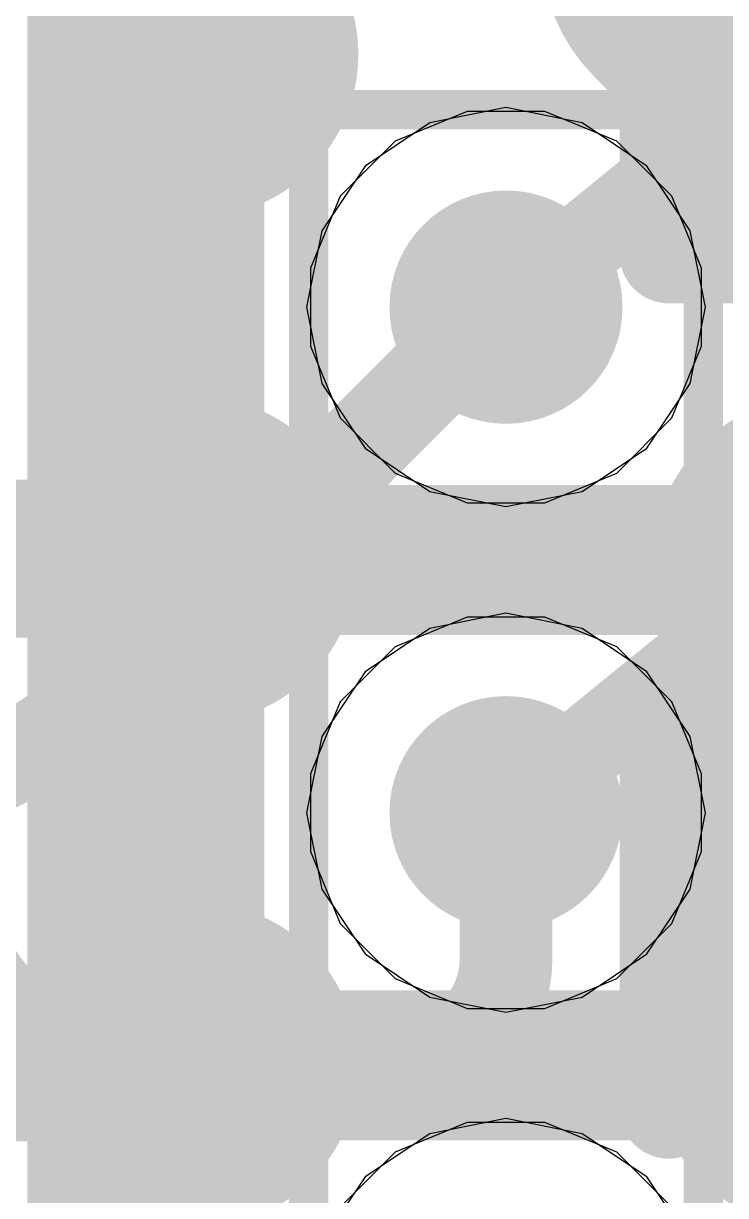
# Model space of a CAD drawing. Header units: inches. Extents: x -6 to 284, y -12 to 154.
# Drawn here: x 69.181 to 70.084, y 13.441 to 14.948 of the extents above; entities that cross this region are included whole.
import ezdxf

# ---------------------------------------------------------------- set-up
doc = ezdxf.new("R2010")
doc.units = ezdxf.units.IN
for name, color, linetype in [('Bottom Layer', 5, 'Continuous'), ('Bottom Overlay', 54, 'Continuous'), ('Bottom Solder', 6, 'Continuous'), ('Drill Drawing', 1, 'Continuous'), ('GND-1', 16, 'Continuous'), ('GND-2', 90, 'Continuous'), ('GND-3', 216, 'Continuous'), ('GND-4', 54, 'Continuous'), ('PWR-1', 156, 'Continuous'), ('PWR-2', 130, 'Continuous'), ('Signal L1', 76, 'Continuous'), ('Signal L2', 6, 'Continuous'), ('Top Layer', 1, 'Continuous'), ('Top Paste', 8, 'Continuous'), ('Top Solder', 216, 'Continuous'), ('Via Holes', 16, 'Continuous')]:
    doc.layers.add(name, color=color, linetype=linetype)

# ---------------------------------------------------------------- blocks, each defined once
blk = doc.blocks.new('C___0402_B_101')
at = {"layer": 'Bottom Solder'}
blk.add_hatch(color=6, dxfattribs=at).paths.add_polyline_path([(0.7584998799999999, 0.37749988), (0.7584998799999999, -0.37749988), (0.18130012, -0.37749988), (0.18130012, 0.37749988)])
at = {"layer": 'Bottom Overlay'}
for points in [[(0.7874, -0.4064, 0.127, 0.127, 0), (0.7874, 0.4064, 0.127, 0.127, 0)], [(0.7874, -0.4064, 0.127, 0.127, 0), (0.2794, -0.4064, 0.127, 0.127, 0)]]:
    blk.add_lwpolyline(points, format="xyseb", dxfattribs=at)
blk.add_lwpolyline([(0.7556499999999999, -0.4064, 0.0635, 0.0635, 1), (0.8191499999999999, -0.4064, 0.0635, 0.0635, 1)], format="xyseb", close=True, dxfattribs=at)
blk.add_lwpolyline([(0.7556499999999999, -0.4064, 0.0635, 0.0635, 1), (0.8191499999999999, -0.4064, 0.0635, 0.0635, 1)], format="xyseb", close=True, dxfattribs=at)
blk = doc.blocks.new('C___0402_B_102')
at = {"layer": 'Bottom Solder'}
blk.add_hatch(color=6, dxfattribs=at).paths.add_polyline_path([(-0.18130012, 0.37749988), (-0.18130012, -0.37749988), (-0.7584998799999999, -0.37749988), (-0.7584998799999999, 0.37749988)])
at = {"layer": 'Bottom Overlay'}
for points in [[(-0.7874, -0.4064, 0.127, 0.127, 0), (-0.7874, 0.4064, 0.127, 0.127, 0)], [(-0.2794, -0.4064, 0.127, 0.127, 0), (-0.7874, -0.4064, 0.127, 0.127, 0)]]:
    blk.add_lwpolyline(points, format="xyseb", dxfattribs=at)
for points in [[(-0.8191499999999999, -0.4064, 0.0635, 0.0635, 1), (-0.7556499999999999, -0.4064, 0.0635, 0.0635, 1)], [(-0.8191499999999999, -0.4064, 0.0635, 0.0635, 1), (-0.7556499999999999, -0.4064, 0.0635, 0.0635, 1)], [(-0.31115, -0.4064, 0.0635, 0.0635, 1), (-0.24765, -0.4064, 0.0635, 0.0635, 1)]]:
    blk.add_lwpolyline(points, format="xyseb", close=True, dxfattribs=at)
blk = doc.blocks.new('200_WFBGA__10_15__127')
at = {"layer": 'Top Layer'}
h = blk.add_hatch(color=1, dxfattribs=at)
edge = h.paths.add_edge_path()
edge.add_arc((-4.400042, 6.174994), 0.15999968, 0, 360)
h = blk.add_hatch(color=1, dxfattribs=at)
edge = h.paths.add_edge_path()
edge.add_arc((-3.599942, 6.174994), 0.15999968, 0, 360)
h = blk.add_hatch(color=1, dxfattribs=at)
edge = h.paths.add_edge_path()
edge.add_arc((-4.400042, 5.525008), 0.15999968, 0, 360)
h = blk.add_hatch(color=1, dxfattribs=at)
edge = h.paths.add_edge_path()
edge.add_arc((-3.599942, 5.525008), 0.15999968, 0, 360)
h = blk.add_hatch(color=1, dxfattribs=at)
edge = h.paths.add_edge_path()
edge.add_arc((-4.400042, 4.875022), 0.15999968, 0, 360)
h = blk.add_hatch(color=1, dxfattribs=at)
edge = h.paths.add_edge_path()
edge.add_arc((-3.599942, 4.875022), 0.15999968, 0, 360)
at = {"layer": 'Top Paste'}
h = blk.add_hatch(color=8, dxfattribs=at)
edge = h.paths.add_edge_path()
edge.add_arc((-4.400042, 6.174994), 0.15999968, 0, 360)
h = blk.add_hatch(color=8, dxfattribs=at)
edge = h.paths.add_edge_path()
edge.add_arc((-3.599942, 6.174994), 0.15999968, 0, 360)
h = blk.add_hatch(color=8, dxfattribs=at)
edge = h.paths.add_edge_path()
edge.add_arc((-4.400042, 5.525008), 0.15999968, 0, 360)
h = blk.add_hatch(color=8, dxfattribs=at)
edge = h.paths.add_edge_path()
edge.add_arc((-3.599942, 5.525008), 0.15999968, 0, 360)
h = blk.add_hatch(color=8, dxfattribs=at)
edge = h.paths.add_edge_path()
edge.add_arc((-4.400042, 4.875022), 0.15999968, 0, 360)
h = blk.add_hatch(color=8, dxfattribs=at)
edge = h.paths.add_edge_path()
edge.add_arc((-3.599942, 4.875022), 0.15999968, 0, 360)
at = {"layer": 'Top Solder'}
h = blk.add_hatch(color=216, dxfattribs=at)
edge = h.paths.add_edge_path()
edge.add_arc((-4.400042, 6.174994), 0.21001228, 0, 360)
h = blk.add_hatch(color=216, dxfattribs=at)
edge = h.paths.add_edge_path()
edge.add_arc((-3.599942, 6.174994), 0.21001228, 0, 360)
h = blk.add_hatch(color=216, dxfattribs=at)
edge = h.paths.add_edge_path()
edge.add_arc((-4.400042, 5.525008), 0.21001228, 0, 360)
h = blk.add_hatch(color=216, dxfattribs=at)
edge = h.paths.add_edge_path()
edge.add_arc((-3.599942, 5.525008), 0.21001228, 0, 360)
h = blk.add_hatch(color=216, dxfattribs=at)
edge = h.paths.add_edge_path()
edge.add_arc((-4.400042, 4.875022), 0.21001228, 0, 360)
h = blk.add_hatch(color=216, dxfattribs=at)
edge = h.paths.add_edge_path()
edge.add_arc((-3.599942, 4.875022), 0.21001228, 0, 360)

msp = doc.modelspace()

# ---------------------------------------------------------------- hatches: boundary and pattern name
at = {"layer": 'Bottom Layer'}
h = msp.add_hatch(color=5, dxfattribs=at)
edge = h.paths.add_edge_path()
edge.add_arc((69.80183652, 14.58319156), 0.1499997, 0, 360)
h = msp.add_hatch(color=5, dxfattribs=at)
edge = h.paths.add_edge_path()
edge.add_arc((69.80183143999999, 13.93300744), 0.1499997, 0, 360)
at = {"layer": 'GND-1'}
h = msp.add_hatch(color=16, dxfattribs=at)
edge = h.paths.add_edge_path()
edge.add_arc((69.80183652, 14.58319156), 0.1499997, 0, 360)
h = msp.add_hatch(color=16, dxfattribs=at)
edge = h.paths.add_edge_path()
edge.add_arc((69.80183143999999, 13.93300744), 0.1499997, 0, 360)
at = {"layer": 'GND-2'}
h = msp.add_hatch(color=90, dxfattribs=at)
edge = h.paths.add_edge_path()
edge.add_arc((69.80183652, 14.58319156), 0.1499997, 0, 360)
h = msp.add_hatch(color=90, dxfattribs=at)
edge = h.paths.add_edge_path()
edge.add_arc((69.80183143999999, 13.93300744), 0.1499997, 0, 360)
at = {"layer": 'GND-3'}
h = msp.add_hatch(color=216, dxfattribs=at)
edge = h.paths.add_edge_path()
edge.add_arc((69.80183652, 14.58319156), 0.1499997, 0, 360)
h = msp.add_hatch(color=216, dxfattribs=at)
edge = h.paths.add_edge_path()
edge.add_arc((69.80183143999999, 13.93300744), 0.1499997, 0, 360)
at = {"layer": 'GND-4'}
h = msp.add_hatch(color=54, dxfattribs=at)
edge = h.paths.add_edge_path()
edge.add_arc((69.80183652, 14.58319156), 0.1499997, 0, 360)
h = msp.add_hatch(color=54, dxfattribs=at)
edge = h.paths.add_edge_path()
edge.add_arc((69.80183143999999, 13.93300744), 0.1499997, 0, 360)
at = {"layer": 'PWR-1'}
h = msp.add_hatch(color=156, dxfattribs=at)
edge = h.paths.add_edge_path()
edge.add_arc((69.80183652, 14.58319156), 0.1499997, 0, 360)
h = msp.add_hatch(color=156, dxfattribs=at)
edge = h.paths.add_edge_path()
edge.add_arc((69.80183143999999, 13.93300744), 0.1499997, 0, 360)
at = {"layer": 'PWR-2'}
h = msp.add_hatch(color=130, dxfattribs=at)
edge = h.paths.add_edge_path()
edge.add_arc((69.80183652, 14.58319156), 0.1499997, 0, 360)
h = msp.add_hatch(color=130, dxfattribs=at)
edge = h.paths.add_edge_path()
edge.add_arc((69.80183143999999, 13.93300744), 0.1499997, 0, 360)
at = {"layer": 'Signal L1'}
h = msp.add_hatch(color=76, dxfattribs=at)
edge = h.paths.add_edge_path()
edge.add_arc((69.80183652, 14.58319156), 0.1499997, 0, 360)
h = msp.add_hatch(color=76, dxfattribs=at)
edge = h.paths.add_edge_path()
edge.add_arc((69.80183143999999, 13.93300744), 0.1499997, 0, 360)
at = {"layer": 'Signal L2'}
h = msp.add_hatch(color=6, dxfattribs=at)
edge = h.paths.add_edge_path()
edge.add_arc((69.80183652, 14.58319156), 0.1499997, 0, 360)
h = msp.add_hatch(color=6, dxfattribs=at)
edge = h.paths.add_edge_path()
edge.add_arc((69.80183143999999, 13.93300744), 0.1499997, 0, 360)
at = {"layer": 'Top Layer'}
h = msp.add_hatch(color=1, dxfattribs=at)
edge = h.paths.add_edge_path()
edge.add_arc((69.80183652, 14.58319156), 0.1499997, 0, 360)
h = msp.add_hatch(color=1, dxfattribs=at)
edge = h.paths.add_edge_path()
edge.add_arc((69.80183143999999, 13.93300744), 0.1499997, 0, 360)
at = {"layer": 'Via Holes'}
h = msp.add_hatch(color=7, dxfattribs=at)
edge = h.paths.add_edge_path()
edge.add_arc((69.80183652, 14.58319156), 0.07499858, 0, 360)
h = msp.add_hatch(color=7, dxfattribs=at)
edge = h.paths.add_edge_path()
edge.add_arc((69.80183143999999, 13.93300744), 0.07499858, 0, 360)

# ---------------------------------------------------------------- linework, layer by layer
at = {"layer": 'Bottom Layer'}
msp.add_lwpolyline([(69.33833732, 12.79977374, 0.3048, 0.3048, 0), (69.33833732, 15.811627, 0.3048, 0.3048, 0)], format="xyseb", dxfattribs=at)
at = {"layer": 'Drill Drawing'}
for points in [[(69.54783652, 14.83719156, 0.0508, 0.0508, 0), (70.05583652, 14.83719156, 0.0508, 0.0508, 0)], [(69.54783652, 14.32919156, 0.0508, 0.0508, 0), (69.54783652, 14.83719156, 0.0508, 0.0508, 0)], [(70.05583652, 14.32919156, 0.0508, 0.0508, 0), (70.05583652, 14.83719156, 0.0508, 0.0508, 0)], [(69.54783652, 14.32919156, 0.0508, 0.0508, 0), (70.05583652, 14.32919156, 0.0508, 0.0508, 0)], [(69.54783144, 14.18700744, 0.0508, 0.0508, 0), (70.05583143999999, 14.18700744, 0.0508, 0.0508, 0)], [(69.54783144, 13.67900744, 0.0508, 0.0508, 0), (69.54783144, 14.18700744, 0.0508, 0.0508, 0)], [(70.05583143999999, 13.67900744, 0.0508, 0.0508, 0), (70.05583143999999, 14.18700744, 0.0508, 0.0508, 0)], [(69.54783144, 13.67900744, 0.0508, 0.0508, 0), (70.05583143999999, 13.67900744, 0.0508, 0.0508, 0)], [(69.54783652, 13.53718908, 0.0508, 0.0508, 0), (70.05583652, 13.53718908, 0.0508, 0.0508, 0)], [(69.54783652, 13.02918908, 0.0508, 0.0508, 0), (69.54783652, 13.53718908, 0.0508, 0.0508, 0)], [(70.05583652, 13.02918908, 0.0508, 0.0508, 0), (70.05583652, 13.53718908, 0.0508, 0.0508, 0)]]:
    msp.add_lwpolyline(points, format="xyseb", dxfattribs=at)
for points in [[(69.53513652, 14.83719156, 0.0254, 0.0254, 1), (69.56053652, 14.83719156, 0.0254, 0.0254, 1)], [(69.53513652, 14.83719156, 0.0254, 0.0254, 1), (69.56053652, 14.83719156, 0.0254, 0.0254, 1)], [(70.04313651999999, 14.83719156, 0.0254, 0.0254, 1), (70.06853652, 14.83719156, 0.0254, 0.0254, 1)], [(70.04313651999999, 14.83719156, 0.0254, 0.0254, 1), (70.06853652, 14.83719156, 0.0254, 0.0254, 1)], [(69.53513652, 14.32919156, 0.0254, 0.0254, 1), (69.56053652, 14.32919156, 0.0254, 0.0254, 1)], [(69.53513652, 14.32919156, 0.0254, 0.0254, 1), (69.56053652, 14.32919156, 0.0254, 0.0254, 1)], [(70.04313651999999, 14.32919156, 0.0254, 0.0254, 1), (70.06853652, 14.32919156, 0.0254, 0.0254, 1)], [(70.04313651999999, 14.32919156, 0.0254, 0.0254, 1), (70.06853652, 14.32919156, 0.0254, 0.0254, 1)], [(69.53513144, 14.18700744, 0.0254, 0.0254, 1), (69.56053143999999, 14.18700744, 0.0254, 0.0254, 1)], [(69.53513144, 14.18700744, 0.0254, 0.0254, 1), (69.56053143999999, 14.18700744, 0.0254, 0.0254, 1)], [(70.04313144, 14.18700744, 0.0254, 0.0254, 1), (70.06853143999999, 14.18700744, 0.0254, 0.0254, 1)], [(70.04313144, 14.18700744, 0.0254, 0.0254, 1), (70.06853143999999, 14.18700744, 0.0254, 0.0254, 1)], [(69.53513144, 13.67900744, 0.0254, 0.0254, 1), (69.56053143999999, 13.67900744, 0.0254, 0.0254, 1)], [(69.53513144, 13.67900744, 0.0254, 0.0254, 1), (69.56053143999999, 13.67900744, 0.0254, 0.0254, 1)], [(70.04313144, 13.67900744, 0.0254, 0.0254, 1), (70.06853143999999, 13.67900744, 0.0254, 0.0254, 1)], [(70.04313144, 13.67900744, 0.0254, 0.0254, 1), (70.06853143999999, 13.67900744, 0.0254, 0.0254, 1)], [(69.53513652, 13.53718908, 0.0254, 0.0254, 1), (69.56053652, 13.53718908, 0.0254, 0.0254, 1)], [(69.53513652, 13.53718908, 0.0254, 0.0254, 1), (69.56053652, 13.53718908, 0.0254, 0.0254, 1)], [(70.04313651999999, 13.53718908, 0.0254, 0.0254, 1), (70.06853652, 13.53718908, 0.0254, 0.0254, 1)], [(70.04313651999999, 13.53718908, 0.0254, 0.0254, 1), (70.06853652, 13.53718908, 0.0254, 0.0254, 1)]]:
    msp.add_lwpolyline(points, format="xyseb", close=True, dxfattribs=at)
at = {"layer": 'GND-1'}
for p, q in [((69.7517909, 14.83479126), (69.65931712, 14.79648806)), ((69.85188214, 14.83479126), (69.7517909, 14.83479126)), ((69.94435591999999, 14.79648806), (69.85188214, 14.83479126)), ((69.65931712, 14.79648806), (69.58854002, 14.72571096)), ((70.01513302, 14.72571096), (69.94435591999999, 14.79648806)), ((69.58854002, 14.72571096), (69.55023682, 14.63323718)), ((70.05343622, 14.63323718), (70.01513302, 14.72571096)), ((69.55023682, 14.63323718), (69.55023682, 14.53314594)), ((70.05343622, 14.53314594), (70.05343622, 14.63323718)), ((69.55023682, 14.53314594), (69.58854002, 14.44067216)), ((70.01513302, 14.44067216), (70.05343622, 14.53314594)), ((69.58854002, 14.44067216), (69.65931712, 14.36989506)), ((69.94435591999999, 14.36989506), (70.01513302, 14.44067216)), ((69.65931712, 14.36989506), (69.7517909, 14.33159186)), ((69.85188214, 14.33159186), (69.94435591999999, 14.36989506)), ((69.7517909, 14.33159186), (69.85188214, 14.33159186)), ((69.75178582, 14.18460714), (69.65931203999999, 14.14630394)), ((69.85187705999999, 14.18460714), (69.75178582, 14.18460714)), ((69.94435084, 14.14630394), (69.85187705999999, 14.18460714)), ((69.65931203999999, 14.14630394), (69.58853493999999, 14.07552684)), ((70.01512794, 14.07552684), (69.94435084, 14.14630394)), ((69.58853493999999, 14.07552684), (69.55023174, 13.98305306)), ((70.05343114, 13.98305306), (70.01512794, 14.07552684)), ((69.55023174, 13.98305306), (69.55023174, 13.88296182)), ((70.05343114, 13.88296182), (70.05343114, 13.98305306)), ((69.55023174, 13.88296182), (69.58853493999999, 13.79048804)), ((70.01512794, 13.79048804), (70.05343114, 13.88296182)), ((69.58853493999999, 13.79048804), (69.65931203999999, 13.71971094)), ((69.94435084, 13.71971094), (70.01512794, 13.79048804)), ((69.65931203999999, 13.71971094), (69.75178582, 13.68140774)), ((69.85187705999999, 13.68140774), (69.94435084, 13.71971094)), ((69.75178582, 13.68140774), (69.85187705999999, 13.68140774)), ((69.7517909, 13.53478878), (69.65931712, 13.49648558)), ((69.85188214, 13.53478878), (69.7517909, 13.53478878)), ((69.94435591999999, 13.49648558), (69.85188214, 13.53478878)), ((69.65931712, 13.49648558), (69.58854002, 13.42570848)), ((70.01513302, 13.42570848), (69.94435591999999, 13.49648558))]:
    msp.add_line(p, q, dxfattribs=at)
at = {"layer": 'GND-2'}
for p, q in [((69.7517909, 14.83479126), (69.65931712, 14.79648806)), ((69.85188214, 14.83479126), (69.7517909, 14.83479126)), ((69.94435591999999, 14.79648806), (69.85188214, 14.83479126)), ((69.65931712, 14.79648806), (69.58854002, 14.72571096)), ((70.01513302, 14.72571096), (69.94435591999999, 14.79648806)), ((69.58854002, 14.72571096), (69.55023682, 14.63323718)), ((70.05343622, 14.63323718), (70.01513302, 14.72571096)), ((69.55023682, 14.63323718), (69.55023682, 14.53314594)), ((70.05343622, 14.53314594), (70.05343622, 14.63323718)), ((69.55023682, 14.53314594), (69.58854002, 14.44067216)), ((70.01513302, 14.44067216), (70.05343622, 14.53314594)), ((69.58854002, 14.44067216), (69.65931712, 14.36989506)), ((69.94435591999999, 14.36989506), (70.01513302, 14.44067216)), ((69.65931712, 14.36989506), (69.7517909, 14.33159186)), ((69.85188214, 14.33159186), (69.94435591999999, 14.36989506)), ((69.7517909, 14.33159186), (69.85188214, 14.33159186)), ((69.75178582, 14.18460714), (69.65931203999999, 14.14630394)), ((69.85187705999999, 14.18460714), (69.75178582, 14.18460714)), ((69.94435084, 14.14630394), (69.85187705999999, 14.18460714)), ((69.65931203999999, 14.14630394), (69.58853493999999, 14.07552684)), ((70.01512794, 14.07552684), (69.94435084, 14.14630394)), ((69.58853493999999, 14.07552684), (69.55023174, 13.98305306)), ((70.05343114, 13.98305306), (70.01512794, 14.07552684)), ((69.55023174, 13.98305306), (69.55023174, 13.88296182)), ((70.05343114, 13.88296182), (70.05343114, 13.98305306)), ((69.55023174, 13.88296182), (69.58853493999999, 13.79048804)), ((70.01512794, 13.79048804), (70.05343114, 13.88296182)), ((69.58853493999999, 13.79048804), (69.65931203999999, 13.71971094)), ((69.94435084, 13.71971094), (70.01512794, 13.79048804)), ((69.65931203999999, 13.71971094), (69.75178582, 13.68140774)), ((69.85187705999999, 13.68140774), (69.94435084, 13.71971094)), ((69.75178582, 13.68140774), (69.85187705999999, 13.68140774)), ((69.7517909, 13.53478878), (69.65931712, 13.49648558)), ((69.85188214, 13.53478878), (69.7517909, 13.53478878)), ((69.94435591999999, 13.49648558), (69.85188214, 13.53478878)), ((69.65931712, 13.49648558), (69.58854002, 13.42570848)), ((70.01513302, 13.42570848), (69.94435591999999, 13.49648558))]:
    msp.add_line(p, q, dxfattribs=at)
at = {"layer": 'GND-3'}
for p, q in [((69.7517909, 14.83479126), (69.65931712, 14.79648806)), ((69.85188214, 14.83479126), (69.7517909, 14.83479126)), ((69.94435591999999, 14.79648806), (69.85188214, 14.83479126)), ((69.65931712, 14.79648806), (69.58854002, 14.72571096)), ((70.01513302, 14.72571096), (69.94435591999999, 14.79648806)), ((69.58854002, 14.72571096), (69.55023682, 14.63323718)), ((70.05343622, 14.63323718), (70.01513302, 14.72571096)), ((69.55023682, 14.63323718), (69.55023682, 14.53314594)), ((70.05343622, 14.53314594), (70.05343622, 14.63323718)), ((69.55023682, 14.53314594), (69.58854002, 14.44067216)), ((70.01513302, 14.44067216), (70.05343622, 14.53314594)), ((69.58854002, 14.44067216), (69.65931712, 14.36989506)), ((69.94435591999999, 14.36989506), (70.01513302, 14.44067216)), ((69.65931712, 14.36989506), (69.7517909, 14.33159186)), ((69.85188214, 14.33159186), (69.94435591999999, 14.36989506)), ((69.7517909, 14.33159186), (69.85188214, 14.33159186)), ((69.75178582, 14.18460714), (69.65931203999999, 14.14630394)), ((69.85187705999999, 14.18460714), (69.75178582, 14.18460714)), ((69.94435084, 14.14630394), (69.85187705999999, 14.18460714)), ((69.65931203999999, 14.14630394), (69.58853493999999, 14.07552684)), ((70.01512794, 14.07552684), (69.94435084, 14.14630394)), ((69.58853493999999, 14.07552684), (69.55023174, 13.98305306)), ((70.05343114, 13.98305306), (70.01512794, 14.07552684)), ((69.55023174, 13.98305306), (69.55023174, 13.88296182)), ((70.05343114, 13.88296182), (70.05343114, 13.98305306)), ((69.55023174, 13.88296182), (69.58853493999999, 13.79048804)), ((70.01512794, 13.79048804), (70.05343114, 13.88296182)), ((69.58853493999999, 13.79048804), (69.65931203999999, 13.71971094)), ((69.94435084, 13.71971094), (70.01512794, 13.79048804)), ((69.65931203999999, 13.71971094), (69.75178582, 13.68140774)), ((69.85187705999999, 13.68140774), (69.94435084, 13.71971094)), ((69.75178582, 13.68140774), (69.85187705999999, 13.68140774)), ((69.7517909, 13.53478878), (69.65931712, 13.49648558)), ((69.85188214, 13.53478878), (69.7517909, 13.53478878)), ((69.94435591999999, 13.49648558), (69.85188214, 13.53478878)), ((69.65931712, 13.49648558), (69.58854002, 13.42570848)), ((70.01513302, 13.42570848), (69.94435591999999, 13.49648558))]:
    msp.add_line(p, q, dxfattribs=at)
at = {"layer": 'GND-4'}
for p, q in [((69.7517909, 14.83479126), (69.65931712, 14.79648806)), ((69.85188214, 14.83479126), (69.7517909, 14.83479126)), ((69.94435591999999, 14.79648806), (69.85188214, 14.83479126)), ((69.65931712, 14.79648806), (69.58854002, 14.72571096)), ((70.01513302, 14.72571096), (69.94435591999999, 14.79648806)), ((69.58854002, 14.72571096), (69.55023682, 14.63323718)), ((70.05343622, 14.63323718), (70.01513302, 14.72571096)), ((69.55023682, 14.63323718), (69.55023682, 14.53314594)), ((70.05343622, 14.53314594), (70.05343622, 14.63323718)), ((69.55023682, 14.53314594), (69.58854002, 14.44067216)), ((70.01513302, 14.44067216), (70.05343622, 14.53314594)), ((69.58854002, 14.44067216), (69.65931712, 14.36989506)), ((69.94435591999999, 14.36989506), (70.01513302, 14.44067216)), ((69.65931712, 14.36989506), (69.7517909, 14.33159186)), ((69.85188214, 14.33159186), (69.94435591999999, 14.36989506)), ((69.7517909, 14.33159186), (69.85188214, 14.33159186)), ((69.75178582, 14.18460714), (69.65931203999999, 14.14630394)), ((69.85187705999999, 14.18460714), (69.75178582, 14.18460714)), ((69.94435084, 14.14630394), (69.85187705999999, 14.18460714)), ((69.65931203999999, 14.14630394), (69.58853493999999, 14.07552684)), ((70.01512794, 14.07552684), (69.94435084, 14.14630394)), ((69.58853493999999, 14.07552684), (69.55023174, 13.98305306)), ((70.05343114, 13.98305306), (70.01512794, 14.07552684)), ((69.55023174, 13.98305306), (69.55023174, 13.88296182)), ((70.05343114, 13.88296182), (70.05343114, 13.98305306)), ((69.55023174, 13.88296182), (69.58853493999999, 13.79048804)), ((70.01512794, 13.79048804), (70.05343114, 13.88296182)), ((69.58853493999999, 13.79048804), (69.65931203999999, 13.71971094)), ((69.94435084, 13.71971094), (70.01512794, 13.79048804)), ((69.65931203999999, 13.71971094), (69.75178582, 13.68140774)), ((69.85187705999999, 13.68140774), (69.94435084, 13.71971094)), ((69.75178582, 13.68140774), (69.85187705999999, 13.68140774)), ((69.7517909, 13.53478878), (69.65931712, 13.49648558)), ((69.85188214, 13.53478878), (69.7517909, 13.53478878)), ((69.94435591999999, 13.49648558), (69.85188214, 13.53478878)), ((69.65931712, 13.49648558), (69.58854002, 13.42570848)), ((70.01513302, 13.42570848), (69.94435591999999, 13.49648558))]:
    msp.add_line(p, q, dxfattribs=at)
at = {"layer": 'PWR-1'}
for p, q in [((69.80183652, 14.8397214), (69.70366806, 14.82019388)), ((69.90000497999999, 14.82019388), (69.80183652, 14.8397214)), ((69.70366806, 14.82019388), (69.62044242, 14.76458566)), ((69.98323062, 14.76458566), (69.90000497999999, 14.82019388)), ((69.62044242, 14.76458566), (69.56483419999999, 14.68136002)), ((70.03883884, 14.68136002), (69.98323062, 14.76458566)), ((69.56483419999999, 14.68136002), (69.54530668, 14.58319156)), ((70.05836636000001, 14.58319156), (70.03883884, 14.68136002)), ((69.54530668, 14.58319156), (69.56483419999999, 14.4850231)), ((70.03883884, 14.4850231), (70.05836636000001, 14.58319156)), ((69.56483419999999, 14.4850231), (69.62044242, 14.40179746)), ((69.98323062, 14.40179746), (70.03883884, 14.4850231)), ((69.62044242, 14.40179746), (69.70366806, 14.34618924)), ((69.90000497999999, 14.34618924), (69.98323062, 14.40179746)), ((69.70366806, 14.34618924), (69.80183652, 14.32666172)), ((69.80183652, 14.32666172), (69.90000497999999, 14.34618924)), ((69.80183143999999, 14.18953728), (69.70366297999999, 14.17000976)), ((69.8999999, 14.17000976), (69.80183143999999, 14.18953728)), ((69.70366297999999, 14.17000976), (69.62043734, 14.11440154)), ((69.98322553999999, 14.11440154), (69.8999999, 14.17000976)), ((69.62043734, 14.11440154), (69.56482912, 14.0311759)), ((70.03883376, 14.0311759), (69.98322553999999, 14.11440154)), ((69.56482912, 14.0311759), (69.5453016, 13.93300744)), ((70.05836128, 13.93300744), (70.03883376, 14.0311759)), ((69.5453016, 13.93300744), (69.56482912, 13.83483898)), ((70.03883376, 13.83483898), (70.05836128, 13.93300744)), ((69.56482912, 13.83483898), (69.62043734, 13.75161334)), ((69.98322553999999, 13.75161334), (70.03883376, 13.83483898)), ((69.62043734, 13.75161334), (69.70366297999999, 13.69600512)), ((69.8999999, 13.69600512), (69.98322553999999, 13.75161334)), ((69.70366297999999, 13.69600512), (69.80183143999999, 13.6764776)), ((69.80183143999999, 13.6764776), (69.8999999, 13.69600512)), ((69.80183652, 13.53971892), (69.70366806, 13.5201914)), ((69.90000497999999, 13.5201914), (69.80183652, 13.53971892)), ((69.70366806, 13.5201914), (69.62044242, 13.46458318)), ((69.98323062, 13.46458318), (69.90000497999999, 13.5201914)), ((69.62044242, 13.46458318), (69.56483419999999, 13.38135754)), ((70.03883884, 13.38135754), (69.98323062, 13.46458318))]:
    msp.add_line(p, q, dxfattribs=at)
at = {"layer": 'PWR-2'}
for p, q in [((69.80183652, 14.8397214), (69.70366806, 14.82019388)), ((69.90000497999999, 14.82019388), (69.80183652, 14.8397214)), ((69.70366806, 14.82019388), (69.62044242, 14.76458566)), ((69.98323062, 14.76458566), (69.90000497999999, 14.82019388)), ((69.62044242, 14.76458566), (69.56483419999999, 14.68136002)), ((70.03883884, 14.68136002), (69.98323062, 14.76458566)), ((69.56483419999999, 14.68136002), (69.54530668, 14.58319156)), ((70.05836636000001, 14.58319156), (70.03883884, 14.68136002)), ((69.54530668, 14.58319156), (69.56483419999999, 14.4850231)), ((70.03883884, 14.4850231), (70.05836636000001, 14.58319156)), ((69.56483419999999, 14.4850231), (69.62044242, 14.40179746)), ((69.98323062, 14.40179746), (70.03883884, 14.4850231)), ((69.62044242, 14.40179746), (69.70366806, 14.34618924)), ((69.90000497999999, 14.34618924), (69.98323062, 14.40179746)), ((69.70366806, 14.34618924), (69.80183652, 14.32666172)), ((69.80183652, 14.32666172), (69.90000497999999, 14.34618924)), ((69.80183143999999, 14.18953728), (69.70366297999999, 14.17000976)), ((69.8999999, 14.17000976), (69.80183143999999, 14.18953728)), ((69.70366297999999, 14.17000976), (69.62043734, 14.11440154)), ((69.98322553999999, 14.11440154), (69.8999999, 14.17000976)), ((69.62043734, 14.11440154), (69.56482912, 14.0311759)), ((70.03883376, 14.0311759), (69.98322553999999, 14.11440154)), ((69.56482912, 14.0311759), (69.5453016, 13.93300744)), ((70.05836128, 13.93300744), (70.03883376, 14.0311759)), ((69.5453016, 13.93300744), (69.56482912, 13.83483898)), ((70.03883376, 13.83483898), (70.05836128, 13.93300744)), ((69.56482912, 13.83483898), (69.62043734, 13.75161334)), ((69.98322553999999, 13.75161334), (70.03883376, 13.83483898)), ((69.62043734, 13.75161334), (69.70366297999999, 13.69600512)), ((69.8999999, 13.69600512), (69.98322553999999, 13.75161334)), ((69.70366297999999, 13.69600512), (69.80183143999999, 13.6764776)), ((69.80183143999999, 13.6764776), (69.8999999, 13.69600512)), ((69.80183652, 13.53971892), (69.70366806, 13.5201914)), ((69.90000497999999, 13.5201914), (69.80183652, 13.53971892)), ((69.70366806, 13.5201914), (69.62044242, 13.46458318)), ((69.98323062, 13.46458318), (69.90000497999999, 13.5201914)), ((69.62044242, 13.46458318), (69.56483419999999, 13.38135754)), ((70.03883884, 13.38135754), (69.98323062, 13.46458318))]:
    msp.add_line(p, q, dxfattribs=at)
at = {"layer": 'Signal L1'}
for points in [[(69.94717532, 14.9107144, 0.08889999999999999, 0.08889999999999999, -0.1989089452348897), (69.8906781, 15.04710986, 0.08889999999999999, 0.08889999999999999, 0)], [(69.94717532, 14.9107144, 0.08889999999999999, 0.08889999999999999, 0), (70.39680866, 14.46108106, 0.08889999999999999, 0.08889999999999999, 0)], [(69.33833732, 14.12752572, 0.11938, 0.11938, 0), (69.79312431999999, 14.58231272, 0.11938, 0.11938, 0)], [(69.79312431999999, 14.58231272, 0.11938, 0.11938, 0), (69.80178317999999, 14.58231272, 0.11938, 0.11938, 0)], [(69.33833732, 14.12752572, 0.11938, 0.11938, -0.198912367379658), (68.86888182, 13.93307094, 0.11938, 0.11938, 0)], [(69.80183143999999, 13.74436926, 0.11938, 0.11938, 0), (69.80183143999999, 13.93300744, 0.11938, 0.11938, 0)], [(69.80183143999999, 13.74436926, 0.11938, 0.11938, -0.4142135623730951), (69.66945426, 13.61199208, 0.11938, 0.11938, 0)], [(69.05925735999999, 13.41726044, 0.11938, 0.11938, -0.4142135623730951), (69.253989, 13.61199208, 0.11938, 0.11938, 0)], [(69.253989, 13.61199208, 0.11938, 0.11938, 0), (69.66945426, 13.61199208, 0.11938, 0.11938, 0)]]:
    msp.add_lwpolyline(points, format="xyseb", dxfattribs=at)
for points in [[(69.92495032, 14.9107144, 0.04445, 0.04445, 1), (69.96940032, 14.9107144, 0.04445, 0.04445, 1)], [(69.92495032, 14.9107144, 0.04445, 0.04445, 1), (69.96940032, 14.9107144, 0.04445, 0.04445, 1)], [(69.76327932, 14.58231272, 0.05969, 0.05969, 1), (69.82296932, 14.58231272, 0.05969, 0.05969, 1)], [(69.76327932, 14.58231272, 0.05969, 0.05969, 1), (69.82296932, 14.58231272, 0.05969, 0.05969, 1)], [(69.77193817999999, 14.58231272, 0.05969, 0.05969, 1), (69.83162818, 14.58231272, 0.05969, 0.05969, 1)], [(69.30849231999998, 14.12752572, 0.05969, 0.05969, 1), (69.36818232, 14.12752572, 0.05969, 0.05969, 1)], [(69.30849231999998, 14.12752572, 0.05969, 0.05969, 1), (69.36818232, 14.12752572, 0.05969, 0.05969, 1)], [(69.77198643999999, 13.93300744, 0.05969, 0.05969, 1), (69.83167644, 13.93300744, 0.05969, 0.05969, 1)], [(69.77198643999999, 13.74436926, 0.05969, 0.05969, 1), (69.83167644, 13.74436926, 0.05969, 0.05969, 1)], [(69.77198643999999, 13.74436926, 0.05969, 0.05969, 1), (69.83167644, 13.74436926, 0.05969, 0.05969, 1)], [(69.224144, 13.61199208, 0.05969, 0.05969, 1), (69.283834, 13.61199208, 0.05969, 0.05969, 1)], [(69.224144, 13.61199208, 0.05969, 0.05969, 1), (69.283834, 13.61199208, 0.05969, 0.05969, 1)], [(69.63960926, 13.61199208, 0.05969, 0.05969, 1), (69.69929925999999, 13.61199208, 0.05969, 0.05969, 1)], [(69.63960926, 13.61199208, 0.05969, 0.05969, 1), (69.69929925999999, 13.61199208, 0.05969, 0.05969, 1)]]:
    msp.add_lwpolyline(points, format="xyseb", close=True, dxfattribs=at)
at = {"layer": 'Signal L2'}
for points in [[(69.36241652, 14.48391058, 0.11938, 0.11938, 0), (69.36241652, 15.10171732, 0.11938, 0.11938, 0)], [(69.59056948, 14.25575508, 0.11938, 0.11938, -0.4153103972748048), (69.36241398, 14.48306222, 0.11938, 0.11938, 0)], [(69.59056948, 14.25575254, 0.11938, 0.11938, 0), (73.58382794, 14.25575254, 0.11938, 0.11938, 0)], [(69.33832715999999, 13.60603324, 0.11938, 0.11938, -0.4142135623730951), (69.07819814, 13.86616226, 0.11938, 0.11938, 0)], [(69.33832715999999, 13.60603324, 0.11938, 0.11938, 0), (76.67134779999999, 13.60603324, 0.11938, 0.11938, 0)]]:
    msp.add_lwpolyline(points, format="xyseb", dxfattribs=at)
for points in [[(69.33256898, 14.48306222, 0.05969, 0.05969, 1), (69.39225898, 14.48306222, 0.05969, 0.05969, 1)], [(69.33257152, 14.48391058, 0.05969, 0.05969, 1), (69.39226151999999, 14.48391058, 0.05969, 0.05969, 1)], [(69.56072447999999, 14.25575508, 0.05969, 0.05969, 1), (69.62041448, 14.25575508, 0.05969, 0.05969, 1)], [(69.56072447999999, 14.25575254, 0.05969, 0.05969, 1), (69.62041448, 14.25575254, 0.05969, 0.05969, 1)], [(69.30848216, 13.60603324, 0.05969, 0.05969, 1), (69.36817215999999, 13.60603324, 0.05969, 0.05969, 1)], [(69.30848216, 13.60603324, 0.05969, 0.05969, 1), (69.36817215999999, 13.60603324, 0.05969, 0.05969, 1)]]:
    msp.add_lwpolyline(points, format="xyseb", close=True, dxfattribs=at)
at = {"layer": 'Top Layer'}
for points in [[(69.80183652, 14.58319156, 0.10668, 0.10668, 0), (70.20183571999999, 14.90819218, 0.10668, 0.10668, 0)], [(68.55136404, 14.2597124, 0.2032, 0.2032, 0), (69.40033872, 14.2597124, 0.2032, 0.2032, 0)], [(69.40033872, 14.2597124, 0.2032, 0.2032, 0), (69.40183732, 14.2582138, 0.2032, 0.2032, 0)], [(69.80183143999999, 13.93300744, 0.10668, 0.10668, 0), (70.20183318, 14.25819348, 0.10668, 0.10668, 0)], [(68.57664466, 13.61199208, 0.2032, 0.2032, 0), (69.39805779999999, 13.61199208, 0.2032, 0.2032, 0)], [(69.39805779999999, 13.61199208, 0.2032, 0.2032, 0), (69.40183732, 13.60821256, 0.2032, 0.2032, 0)]]:
    msp.add_lwpolyline(points, format="xyseb", dxfattribs=at)
for points in [[(69.77516652, 14.58319156, 0.05333999999999999, 0.05333999999999999, 1), (69.82850652, 14.58319156, 0.05333999999999999, 0.05333999999999999, 1)], [(69.34953872, 14.2597124, 0.1016, 0.1016, 1), (69.45113872, 14.2597124, 0.1016, 0.1016, 1)], [(69.34953872, 14.2597124, 0.1016, 0.1016, 1), (69.45113872, 14.2597124, 0.1016, 0.1016, 1)], [(69.35103731999999, 14.2582138, 0.1016, 0.1016, 1), (69.45263732, 14.2582138, 0.1016, 0.1016, 1)], [(69.77516144, 13.93300744, 0.05333999999999999, 0.05333999999999999, 1), (69.82850144, 13.93300744, 0.05333999999999999, 0.05333999999999999, 1)], [(69.3472578, 13.61199208, 0.1016, 0.1016, 1), (69.4488578, 13.61199208, 0.1016, 0.1016, 1)], [(69.3472578, 13.61199208, 0.1016, 0.1016, 1), (69.4488578, 13.61199208, 0.1016, 0.1016, 1)], [(69.35103731999999, 13.60821256, 0.1016, 0.1016, 1), (69.45263732, 13.60821256, 0.1016, 0.1016, 1)]]:
    msp.add_lwpolyline(points, format="xyseb", close=True, dxfattribs=at)

# ---------------------------------------------------------------- block references
msp.add_blockref('200_WFBGA__10_15__127', (73.80183613999999, 8.7331931))
at = {"rotation": 270}
for name, p in [('C___0402_B_101', (70.41783732, 15.43896328)), ('C___0402_B_102', (70.41783732, 13.27221628))]:
    msp.add_blockref(name, p, dxfattribs=at)

doc.saveas('drawing.dxf')
